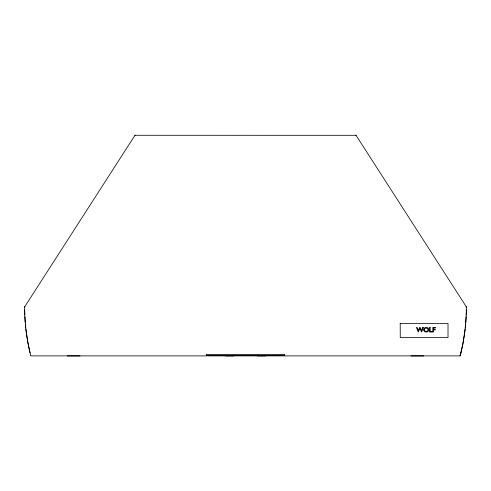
<?xml version="1.0" encoding="UTF-8"?>
<svg xmlns="http://www.w3.org/2000/svg" width="491" height="491" viewBox="0 0 491 491"><rect width="100%" height="100%" fill="white"/><g stroke="black" fill="none" stroke-linecap="round" stroke-linejoin="round"><path stroke-width="0.74" d="M466.223 314.854A201.893 201.893 0 0 0 466.37 309.944L466.26 306.722L355.907 135.117M24.642 307.182L24.845 306.574M206.416 354.698L206.416 355.656M284.584 355.656L284.584 354.698M400.196 323.538L448.013 323.477L448.013 337.538L400.257 337.562L400.196 323.477M30.927 355.889L460.073 355.889L462.909 343.7L464.83 331.425A136.713 92.007 90 0 0 465.799 322.225M460.969 352.906L460.073 355.889M134.957 135.277L356.061 135.307M135.093 135.117L24.74 306.722L24.66 309.944A201.893 201.893 0 0 0 24.777 314.854M206.502 354.79L284.498 354.79M284.498 355.57L206.502 355.57M206.22 355.177L284.78 355.177M67.31 355.932L79.984 355.932M225.437 355.914L233.648 355.914M257.352 355.914L265.563 355.914M411.016 355.932L423.69 355.932M466.155 306.574L466.358 307.182M30.706 355.687L28.091 343.7L26.17 331.425A134.571 90.534 -90 0 1 24.648 309.944M423.77 330.044A2.32 2.32 0 0 0 424.899 331.769L426.206 332.1L427.544 331.763A2.277 2.277 0 0 0 428.526 330.633L428.68 330.044A2.486 2.486 0 0 0 428.618 329.117L428.526 328.829A2.259 2.259 0 0 0 427.538 327.7L426.219 327.374L424.918 327.706A2.295 2.295 0 0 0 423.831 329.117A2.486 2.486 0 0 0 423.745 330.05M466.131 316.695A201.893 201.893 0 0 1 465.769 322.219A133.491 89.822 90 0 0 466.364 309.944M465.615 324.06A201.893 201.893 0 0 1 465.259 327.743M465.124 328.97A201.893 201.893 0 0 1 460.939 352.9M30.061 352.9A201.893 201.893 0 0 1 25.876 328.97M25.741 327.743A201.893 201.893 0 0 1 25.385 324.06M25.231 322.219A201.893 201.893 0 0 1 24.869 316.695M424.445 329.492L424.568 330.437A1.676 1.676 0 0 0 425.304 331.259L427.145 331.259A1.676 1.676 0 0 0 427.882 330.437L427.882 329.038A1.669 1.669 0 0 0 427.145 328.215L425.304 328.215A1.669 1.669 0 0 0 424.568 329.038L424.445 329.492M422.788 327.436L421.53 330.609L420.247 327.436L419.621 327.436L418.344 330.609L417.074 327.436L416.411 327.436L418.277 332.082L419.928 328.313L421.573 332.082L423.438 327.436L422.788 327.436M430.165 327.436L429.502 327.436L429.502 332.039L432.246 332.039L432.246 331.443L430.165 331.443L430.165 327.436M435.284 327.436L432.823 327.436L432.823 332.039L433.485 332.039L433.485 329.897L435.284 329.897L435.284 329.308L433.485 329.308L433.485 328.031L435.284 328.031L435.284 327.436"/></g></svg>
